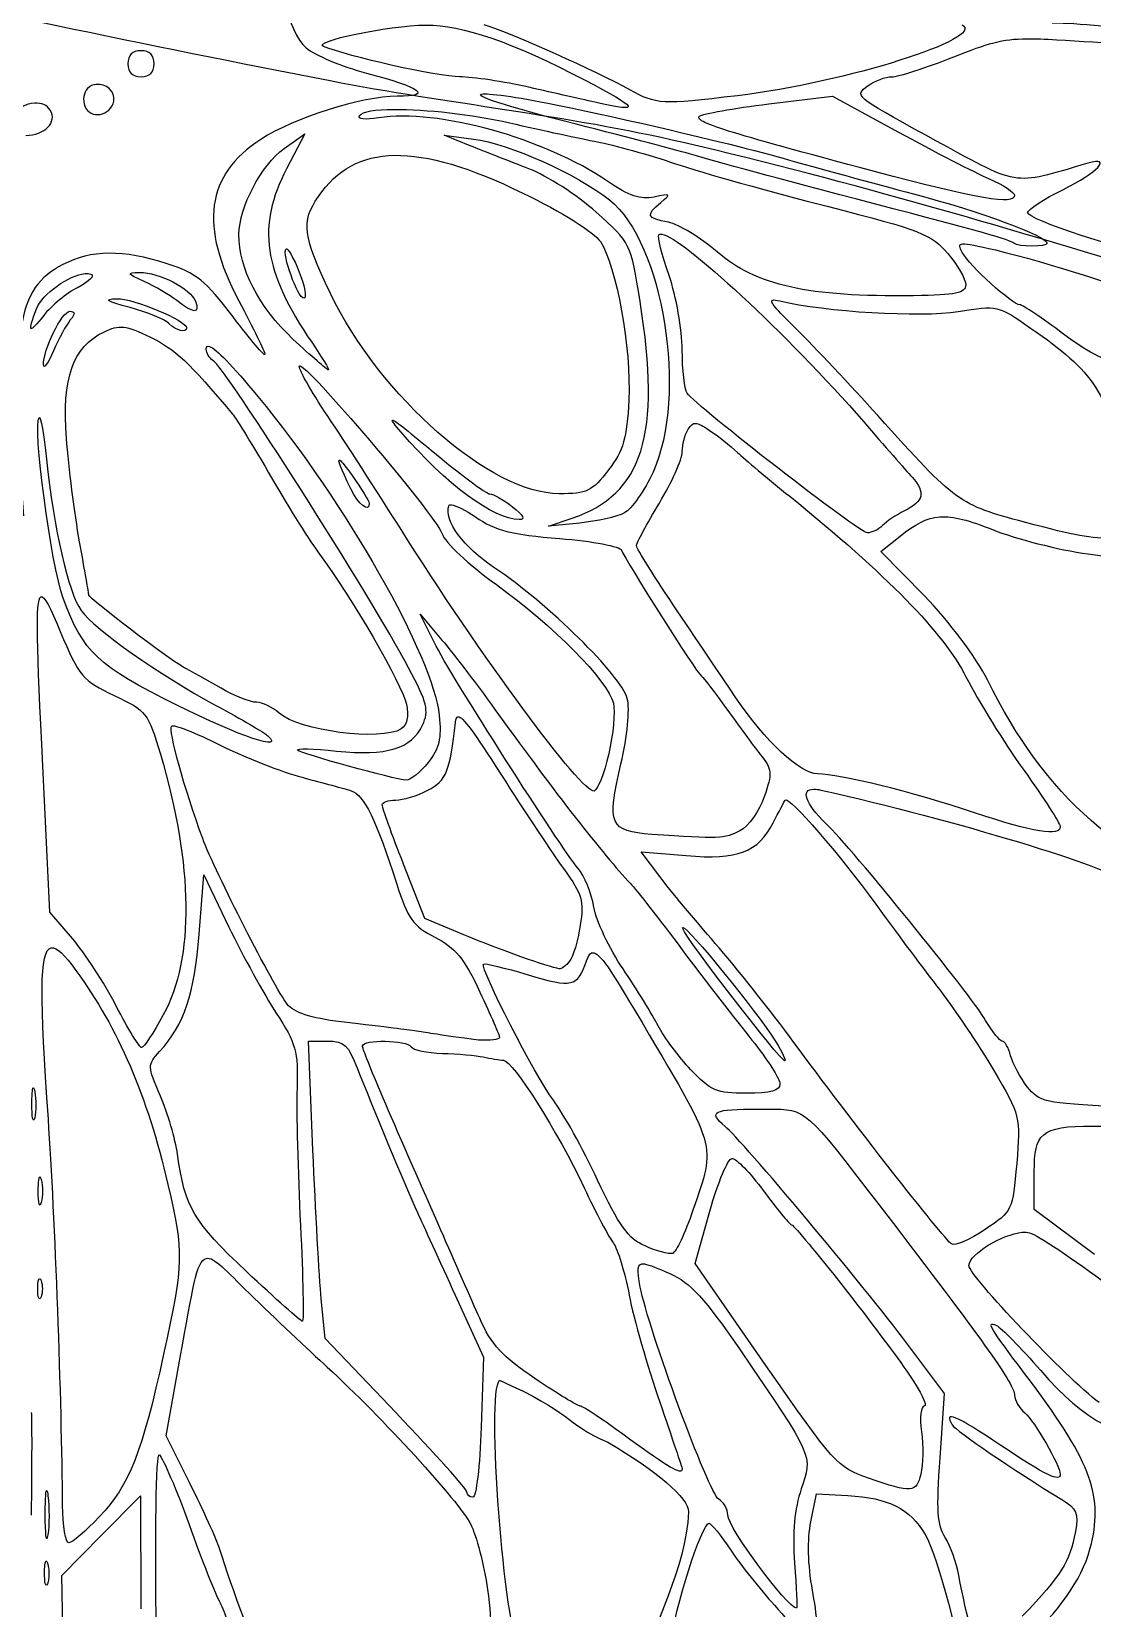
# Model space of a CAD drawing. Extents: x 2.7 to 60.3, y 1.1 to 57.9.
# Drawn here: x 31.82 to 44.15, y 10.53 to 28.87 of the extents above; entities that cross this region are included whole.
import ezdxf

# ---------------------------------------------------------------- set-up
doc = ezdxf.new("R2010")
doc.units = 0
doc.layers.get('0').update_dxf_attribs({"linetype": 'CONTINUOUS'})

msp = doc.modelspace()

# ---------------------------------------------------------------- linework, layer by layer
at = {"color": 7}
for points in [[(33.096618, 28.64809), (33.096618, 28.64809)], [(43.394424, 28.787547), (43.394424, 28.787547)], [(32.57572, 28.25673), (32.57572, 28.25673)], [(37.071433, 28.145382), (37.071433, 28.145382)], [(40.391952, 28.029075), (41.132785, 28.117823), (41.132785, 28.117823)], [(41.132785, 28.117823), (41.894565, 27.703859)], [(31.864102, 28.039548), (31.864102, 28.039548)], [(36.037904, 27.965688), (36.037904, 27.965688)], [(34.760188, 27.509281), (35.002171, 27.681259), (35.002171, 27.681259)], [(35.002171, 27.681259), (34.78885, 27.274464)], [(36.619987, 27.665827), (36.961188, 27.620626)], [(36.923156, 27.543455), (36.619987, 27.665827), (36.619987, 27.665827)], [(36.044519, 27.43156), (36.044519, 27.43156)], [(39.149514, 26.514338), (39.149514, 26.514338)], [(34.782235, 26.34291), (34.782235, 26.34291)], [(42.647526, 26.401889), (42.647526, 26.401889)], [(32.446186, 26.056827), (32.446186, 26.056827)], [(33.081736, 26.068954), (33.081736, 26.068954)], [(32.815499, 25.763581), (32.815499, 25.763581)], [(40.43991, 25.748147), (40.43991, 25.748147)], [(32.268693, 25.617509), (32.268693, 25.617509)], [(32.895424, 25.4323), (32.895424, 25.4323)], [(33.892022, 25.208507), (33.892022, 25.208507)], [(34.938231, 24.983612), (34.938231, 24.983612)], [(31.912058, 24.382236), (31.912058, 24.382236)], [(36.018061, 24.351369), (36.018061, 24.351369)], [(39.543632, 24.314438), (39.543632, 24.314438)], [(35.408416, 23.88504), (35.408416, 23.88504)], [(36.705977, 23.366346), (36.705977, 23.366346)], [(38.19536, 23.15523), (37.832659, 23.119952), (38.108819, 23.213108)], [(42.382392, 23.226889), (42.382392, 23.226889)], [(42.201042, 22.307463), (41.69668, 22.823399), (41.919923, 23.003645)], [(31.932451, 22.298643), (31.932451, 22.298643)], [(36.341073, 22.094142), (36.594079, 21.794281)], [(36.505885, 21.762861), (36.341073, 22.094142), (36.341073, 22.094142)], [(33.453256, 20.79603), (33.453256, 20.79603)], [(36.782045, 20.903517), (36.782045, 20.903517)], [(32.298459, 18.326035), (32.036631, 18.631958), (31.954501, 20.333561)], [(40.917261, 20.060708), (40.917261, 20.060708)], [(40.584326, 19.933378), (40.584326, 19.933378)], [(39.12526, 19.045369), (38.910839, 19.331452), (39.432286, 19.287905)], [(36.848189, 18.367375), (36.39454, 18.555891), (36.147595, 19.188134)], [(33.77296, 18.374541), (33.825877, 19.063008), (33.825877, 19.063008)], [(33.825877, 19.063008), (34.118573, 18.456673)], [(39.394254, 18.453916), (39.394254, 18.453916)], [(32.052618, 18.216341), (32.052618, 18.216341)], [(38.334267, 18.156259), (38.334267, 18.156259)], [(35.044064, 17.130999), (35.266201, 17.130999)], [(35.095327, 15.861549), (35.044064, 17.130999), (35.044064, 17.130999)], [(35.935378, 17.129345), (35.935378, 17.129345)], [(31.849218, 16.585297), (31.849218, 16.585297)], [(31.862449, 16.542853), (31.861895, 16.542853)], [(40.468019, 16.339453), (40.468019, 16.339453)], [(44.052575, 16.142671), (44.052575, 16.142671)], [(39.966415, 15.766189), (39.966415, 15.766189)], [(31.923081, 15.551215), (31.923081, 15.551215)], [(44.178251, 14.648877), (43.477657, 15.173082), (43.477657, 15.531372)], [(40.358328, 13.360688), (39.53812, 14.545248), (39.708447, 15.155443)], [(43.337647, 14.907949), (43.337647, 14.907949)], [(33.853989, 14.60478), (33.853989, 14.60478)], [(38.948871, 14.539186), (38.948871, 14.539186)], [(31.919774, 14.368309), (31.919774, 14.368309)], [(36.061055, 12.809471), (35.236438, 13.674327), (35.191787, 14.133491)], [(36.748421, 14.175935), (37.077495, 13.456048), (37.050486, 12.641351)], [(42.382942, 12.283612), (42.435859, 13.031611), (41.994336, 13.622514)], [(33.667127, 11.984301), (33.387659, 12.54158), (33.553575, 13.453291)], [(37.264357, 13.187053), (37.264357, 13.187053)], [(33.310491, 12.31944), (33.310491, 12.31944)], [(32.003007, 11.904926), (32.003007, 11.904926)], [(32.201445, 9.685184), (32.174437, 10.915495), (32.631944, 11.380171), (33.088902, 11.844294), (33.088902, 11.844294)], [(33.088902, 11.844294), (33.093313, 10.528543)], [(40.881433, 11.540575), (40.947577, 11.864687), (40.947577, 11.864687)], [(40.947577, 11.864687), (41.312482, 11.845397)], [(39.697423, 11.523486), (39.697423, 11.523486)], [(31.998598, 11.083064), (31.998598, 11.083064)]]:
    msp.add_lwpolyline(points, dxfattribs=at)
for points in [[(34.779481, 29.745009), (34.659847, 29.510474), (34.801929, 28.86951), (35.015399, 28.681714)], [(46.54627, 28.646989), (45.919017, 28.767371), (43.9963, 28.982597), (43.686016, 28.967244)], [(35.218246, 28.697149), (35.07911, 28.75547), (35.962765, 28.940331), (36.411628, 28.94685)], [(36.411628, 28.94685), (36.819222, 28.952771), (37.428845, 28.741325), (38.24938, 28.309646)], [(38.779648, 28.19334), (38.392834, 28.408528), (37.423962, 28.841248), (37.08411, 28.950708)], [(42.638706, 28.950158), (42.929796, 28.794837), (41.293198, 28.277304), (40.029805, 28.124988)], [(33.096618, 28.64809), (32.995588, 28.64809), (32.945036, 28.597535), (32.945036, 28.496508)], [(33.248202, 28.496508), (33.248202, 28.597535), (33.197645, 28.64809), (33.096618, 28.64809)], [(35.015399, 28.681714), (35.112768, 28.596057), (35.42869, 28.464112), (35.717096, 28.387918)], [(36.802991, 28.34382), (36.55537, 28.345017), (35.493167, 28.581906), (35.218246, 28.697149)], [(42.543346, 28.577534), (42.937577, 28.73412), (43.104342, 28.78501), (43.394424, 28.787547)], [(43.394424, 28.787547), (43.491116, 28.788394), (43.601905, 28.783636), (43.738933, 28.775973)], [(43.738933, 28.775973), (44.836859, 28.714576), (46.204124, 28.580269), (46.674704, 28.487686)], [(32.945036, 28.496508), (32.945036, 28.395478), (32.995588, 28.344924), (33.096618, 28.344924)], [(33.096618, 28.344924), (33.197645, 28.344924), (33.248202, 28.395478), (33.248202, 28.496508)], [(41.822909, 28.344924), (41.897207, 28.344924), (42.221491, 28.449679), (42.543346, 28.577534)], [(32.57572, 28.25673), (32.539449, 28.252832), (32.504261, 28.237634), (32.475399, 28.208772)], [(32.779671, 28.062149), (32.802288, 28.179593), (32.684531, 28.268416), (32.57572, 28.25673)], [(35.717096, 28.387918), (36.359454, 28.218212), (36.491966, 28.117823), (36.074835, 28.117823)], [(37.605008, 28.222552), (37.313286, 28.288505), (36.952606, 28.342974), (36.802991, 28.34382)], [(38.24938, 28.309646), (38.88766, 27.973855), (38.913613, 27.928415), (38.400965, 28.043409)], [(42.2275, 27.660312), (41.388679, 28.11905), (41.384133, 28.122936), (41.546749, 28.241845)], [(41.546749, 28.241845), (41.624453, 28.298662), (41.748608, 28.344924), (41.822909, 28.344924)], [(32.475399, 28.208772), (32.430971, 28.164364), (32.416078, 28.072114), (32.442325, 28.00372)], [(32.442325, 28.00372), (32.502986, 27.845642), (32.746081, 27.887732), (32.779671, 28.062149)], [(36.074835, 28.117823), (35.663649, 28.117823), (34.87823, 27.869772), (34.488436, 27.616768)], [(38.15457, 27.793157), (37.317626, 28.005857), (36.927327, 28.135512), (37.071433, 28.145382)], [(37.071433, 28.145382), (37.119467, 28.148672), (37.22657, 28.138732), (37.396649, 28.113965)], [(37.396649, 28.113965), (37.942085, 28.03453), (39.791349, 27.615368), (40.560075, 27.396832)], [(38.400965, 28.043409), (38.255104, 28.076127), (37.896729, 28.156606), (37.605008, 28.222552)], [(40.029805, 28.124988), (39.138025, 28.017473), (39.091204, 28.020018), (38.779648, 28.19334)], [(31.864102, 28.039548), (31.743678, 28.035795), (31.612448, 27.956056), (31.595108, 27.833947)], [(31.756062, 27.663069), (31.976579, 27.663069), (32.127732, 27.817832), (32.042145, 27.956315)], [(32.042145, 27.956315), (32.004948, 28.016502), (31.936357, 28.041803), (31.864102, 28.039548)], [(35.857104, 27.866467), (35.701402, 27.8412), (35.611644, 27.852934), (35.637721, 27.895132)], [(35.637721, 27.895132), (35.666564, 27.941801), (35.820096, 27.964384), (36.037904, 27.965688)], [(38.522783, 27.126737), (37.791534, 27.629852), (36.540127, 27.977307), (35.857104, 27.866467)], [(36.037904, 27.965688), (36.400915, 27.967855), (36.942547, 27.910909), (37.381767, 27.809142)], [(41.621162, 27.243044), (39.884119, 27.705849), (39.513891, 27.822909), (39.586628, 27.885209)], [(39.586628, 27.885209), (39.622053, 27.915548), (39.984497, 27.980194), (40.391952, 28.029075)], [(37.381767, 27.809142), (37.754729, 27.722728), (38.213428, 27.623564), (38.400965, 27.588656)], [(39.499534, 27.439826), (39.374513, 27.477892), (38.769273, 27.636938), (38.15457, 27.793157)], [(41.894565, 27.703859), (42.313646, 27.476097), (42.790212, 27.230728), (42.953452, 27.158707)], [(34.488436, 27.616768), (33.850653, 27.202813), (33.770341, 26.613544), (34.233225, 25.73988)], [(34.234879, 26.509376), (34.23747, 26.831377), (34.494069, 27.319783), (34.760188, 27.509281)], [(37.605008, 27.275564), (37.396634, 27.355777), (37.089856, 27.476238), (36.923156, 27.543455)], [(36.961188, 27.620626), (37.376439, 27.565477), (38.165171, 27.212648), (38.540972, 26.913967)], [(38.400965, 27.588656), (38.588501, 27.553748), (38.997359, 27.439253), (39.309918, 27.333993)], [(44.102734, 27.339507), (43.192931, 27.076679), (43.341375, 27.051144), (42.2275, 27.660312)], [(35.157613, 26.952002), (35.370691, 27.265162), (35.657468, 27.424817), (36.044519, 27.43156)], [(36.044519, 27.43156), (36.43157, 27.438302), (36.918894, 27.292088), (37.533351, 26.993342)], [(39.309918, 27.333993), (39.622479, 27.228729), (40.416122, 27.005478), (41.073256, 26.838453)], [(41.621162, 26.868216), (40.501446, 27.160883), (39.755753, 27.361814), (39.499534, 27.439826)], [(40.560075, 27.396832), (40.935148, 27.290206), (41.617494, 27.10401), (42.075916, 26.983422)], [(43.818308, 27.035785), (44.21054, 27.228157), (44.393615, 27.423542), (44.102734, 27.339507)], [(34.78885, 27.274464), (34.441243, 26.611507), (34.517903, 26.08068), (35.080993, 25.257565)], [(38.38608, 26.771202), (38.164942, 26.968283), (37.813381, 27.195354), (37.605008, 27.275564)], [(43.250005, 26.966884), (43.250005, 26.850219), (42.827544, 26.921621), (41.621162, 27.243044)], [(42.953452, 27.158707), (43.116695, 27.086684), (43.250005, 27.000541), (43.250005, 26.966884)], [(37.533351, 26.993342), (37.9859, 26.773316), (38.36493, 26.536049), (38.435139, 26.428898)], [(39.061319, 26.94649), (38.903213, 26.912663), (38.768678, 26.957559), (38.522783, 27.126737)], [(39.139591, 26.883651), (39.260165, 26.982064), (39.252917, 26.98748), (39.061319, 26.94649)], [(42.075916, 26.983422), (42.844616, 26.781212), (43.629241, 26.491559), (43.629241, 26.409605)], [(43.40159, 26.76569), (43.40159, 26.801696), (43.589098, 26.923371), (43.818308, 27.035785)], [(35.298724, 25.826421), (34.97534, 26.499515), (34.955728, 26.655296), (35.157613, 26.952002)], [(38.540972, 26.913967), (39.168064, 26.41556), (39.4522, 24.639482), (39.047539, 23.74834)], [(39.225581, 26.653242), (38.971392, 26.704081), (38.959341, 26.736525), (39.139591, 26.883651)], [(41.073256, 26.838453), (42.156561, 26.563103), (42.287317, 26.511936), (42.474995, 26.28889)], [(43.240633, 26.409605), (43.203715, 26.446522), (42.842643, 26.548949), (41.621162, 26.868216)], [(38.897058, 25.731061), (38.787956, 26.412992), (38.788134, 26.412884), (38.38608, 26.771202)], [(39.79168, 26.308733), (39.60044, 26.474251), (39.345743, 26.629199), (39.225581, 26.653242)], [(45.26635, 26.152187), (44.465296, 26.334672), (43.40159, 26.684512), (43.40159, 26.76569)], [(34.86161, 25.2956), (34.46795, 25.66287), (34.231747, 26.119915), (34.234879, 26.509376)], [(38.435139, 26.428898), (38.622994, 26.142196), (38.794772, 25.185201), (38.765869, 24.587287)], [(39.23385, 26.03478), (39.150392, 26.277353), (39.096442, 26.489928), (39.113686, 26.507172)], [(39.113686, 26.507172), (39.12106, 26.514546), (39.133187, 26.516897), (39.149514, 26.514338)], [(39.149514, 26.514338), (39.394412, 26.475933), (40.603458, 25.358694), (41.49714, 24.330973)], [(43.629241, 26.409605), (43.629241, 26.364466), (43.28567, 26.364568), (43.240633, 26.409605)], [(33.399236, 26.17148), (32.887528, 26.336758), (32.515172, 26.333492), (32.186564, 26.160456)], [(34.990594, 25.769093), (34.919042, 25.769093), (34.72975, 26.290425), (34.782235, 26.34291)], [(34.782235, 26.34291), (34.800729, 26.361404), (34.869814, 26.239958), (34.935473, 26.072812)], [(42.075916, 25.798859), (40.850419, 25.782287), (40.243777, 25.917446), (39.79168, 26.308733)], [(42.474995, 26.28889), (42.58884, 26.153593), (42.681703, 25.990039), (42.681703, 25.925089)], [(42.642014, 26.302671), (42.608094, 26.366047), (42.596816, 26.398228), (42.647526, 26.401889)], [(43.311188, 25.693026), (43.225968, 25.693026), (42.723139, 26.151092), (42.642014, 26.302671)], [(42.647526, 26.401889), (42.698235, 26.405549), (42.811257, 26.381055), (43.026762, 26.330783)], [(43.026762, 26.330783), (43.607431, 26.195322), (44.708349, 25.844624), (44.790651, 25.769093)], [(32.186564, 26.160456), (31.649097, 25.877435), (31.579594, 25.43333), (31.729604, 23.239016)], [(31.881188, 25.646724), (31.947471, 25.821061), (32.264409, 26.039871), (32.446186, 26.056827)], [(32.514534, 26.050765), (32.563805, 26.034117), (32.496362, 25.964823), (32.364604, 25.896423)], [(32.446186, 26.056827), (32.472153, 26.059251), (32.495211, 26.057296), (32.514534, 26.050765)], [(33.134653, 25.963121), (32.92972, 26.05569), (32.924646, 26.066414), (33.081736, 26.068954)], [(33.081736, 26.068954), (33.306292, 26.072775), (33.671939, 25.883602), (33.729414, 25.733815)], [(34.165977, 25.554119), (33.848729, 25.973193), (33.737917, 26.062099), (33.399236, 26.17148)], [(34.935473, 26.072812), (35.001127, 25.905663), (35.025683, 25.769093), (34.990594, 25.769093)], [(32.364604, 25.896423), (32.232837, 25.828027), (32.053657, 25.681297), (31.966628, 25.570657)], [(33.513339, 25.741534), (33.42999, 25.80712), (33.259677, 25.906637), (33.134653, 25.963121)], [(39.387089, 25.169924), (39.386448, 25.403031), (39.317309, 25.792204), (39.23385, 26.03478)], [(42.681703, 25.925089), (42.681703, 25.82867), (42.570835, 25.805548), (42.075916, 25.798859)], [(32.968737, 25.660505), (32.691665, 25.734995), (32.654821, 25.759687), (32.815499, 25.763581)], [(32.815499, 25.763581), (33.00907, 25.768263), (33.626888, 25.511402), (33.626888, 25.426238)], [(33.729414, 25.733815), (33.786072, 25.586162), (33.707118, 25.589058), (33.513339, 25.741534)], [(34.233225, 25.73988), (34.399923, 25.42525), (34.536394, 25.144976), (34.536394, 25.116454)], [(37.956685, 23.495881), (37.161913, 23.495881), (35.877218, 24.622339), (35.298724, 25.826421)], [(38.108819, 23.213108), (38.931153, 23.490626), (39.145808, 24.176276), (38.897058, 25.731061)], [(40.711659, 25.412457), (40.472273, 25.647845), (40.395937, 25.735382), (40.43991, 25.748147)], [(40.43991, 25.748147), (40.454566, 25.752402), (40.482695, 25.748499), (40.52259, 25.738777)], [(40.52259, 25.738777), (41.04167, 25.61229), (42.159369, 25.545567), (42.592405, 25.615305)], [(42.592405, 25.615305), (43.048911, 25.688823), (43.058921, 25.686729), (43.436314, 25.423481)], [(43.819961, 25.352925), (43.570734, 25.540025), (43.341812, 25.693026), (43.311188, 25.693026)], [(31.966628, 25.570657), (31.791188, 25.347622), (31.773554, 25.363636), (31.881188, 25.646724)], [(31.96332, 24.994636), (31.957984, 25.169331), (32.177643, 25.617509), (32.268693, 25.617509)], [(32.274758, 25.517187), (32.229137, 25.462224), (32.141123, 25.30079), (32.079077, 25.157797)], [(32.268693, 25.617509), (32.333712, 25.617509), (32.335399, 25.590263), (32.274758, 25.517187)], [(33.419632, 25.476398), (33.372157, 25.523873), (33.169228, 25.606606), (32.968737, 25.660505)], [(34.536394, 25.116454), (34.536394, 25.08793), (34.369855, 25.284803), (34.165977, 25.554119)], [(32.229558, 24.139703), (32.176491, 24.841132), (32.304739, 25.206068), (32.663915, 25.376629)], [(32.663915, 25.376629), (32.756783, 25.420729), (32.819284, 25.440815), (32.895424, 25.4323)], [(32.895424, 25.4323), (32.971565, 25.423786), (33.061055, 25.386295), (33.207412, 25.315443)], [(33.207412, 25.315443), (33.493225, 25.177084), (33.653425, 25.027131), (34.161016, 24.422475)], [(33.626888, 25.426238), (33.626888, 25.359789), (33.507149, 25.388878), (33.419632, 25.476398)], [(41.659198, 24.40649), (41.346639, 24.754953), (40.920032, 25.207564), (40.711659, 25.412457)], [(43.436314, 25.423481), (44.18481, 24.901378), (44.315953, 24.699132), (44.574576, 23.668411)], [(44.510633, 25.012275), (44.347655, 25.012822), (44.130708, 25.119646), (43.819961, 25.352925)], [(32.079077, 25.157797), (32.017036, 25.014803), (31.964732, 24.941203), (31.96332, 24.994636)], [(33.85454, 25.176536), (33.85454, 25.206023), (33.866881, 25.216736), (33.892022, 25.208507)], [(33.932814, 25.047552), (33.88984, 25.074112), (33.85454, 25.132216), (33.85454, 25.176536)], [(33.892022, 25.208507), (33.967448, 25.183823), (34.155913, 24.989671), (34.454262, 24.62863)], [(35.27447, 24.935657), (35.259569, 24.935657), (35.07379, 25.097644), (34.86161, 25.2956)], [(35.080993, 25.257565), (35.202159, 25.080448), (35.289371, 24.935657), (35.27447, 24.935657)], [(39.443863, 24.665562), (39.413253, 24.709938), (39.387653, 24.93682), (39.387089, 25.169924)], [(36.207127, 21.471269), (35.762187, 22.309813), (34.078404, 24.957574), (33.932814, 25.047552)], [(35.267855, 24.397671), (35.065945, 24.699553), (34.917741, 24.963123), (34.938231, 24.983612)], [(34.938231, 24.983612), (34.995889, 25.041273), (36.513335, 23.255297), (36.592425, 23.036719)], [(34.454262, 24.62863), (35.475508, 23.392779), (36.49343, 21.601989), (36.562659, 20.919502)], [(38.765869, 24.587287), (38.7442, 24.139107), (38.705099, 24.003669), (38.528845, 23.772591)], [(41.539033, 23.04113), (41.448617, 23.04113), (39.547856, 24.514841), (39.443863, 24.665562)], [(31.912058, 24.382236), (31.931153, 24.401334), (31.970249, 24.18395), (31.999149, 23.899371)], [(34.161016, 24.422475), (34.205347, 24.369666), (34.409253, 24.036364), (34.614115, 23.681642)], [(36.106806, 23.097905), (35.847223, 23.510824), (35.469765, 24.095789), (35.267855, 24.397671)], [(43.364105, 23.165703), (42.605342, 23.365731), (42.568416, 23.392838), (41.659198, 24.40649)], [(32.192076, 22.280451), (32.050538, 22.667632), (31.832669, 24.302847), (31.912058, 24.382236)], [(36.120036, 24.211359), (36.044985, 24.298413), (36.008872, 24.346292), (36.018061, 24.351369)], [(36.018061, 24.351369), (36.033374, 24.359828), (36.174053, 24.249154), (36.468403, 24.003)], [(37.491458, 23.196019), (37.195354, 23.196124), (36.641992, 23.605913), (36.120036, 24.211359)], [(39.387089, 23.983707), (39.387726, 24.069511), (39.419062, 24.188524), (39.456541, 24.24774)], [(39.456541, 24.24774), (39.485728, 24.293861), (39.508602, 24.31601), (39.543632, 24.314438)], [(39.543632, 24.314438), (39.578664, 24.312863), (39.625487, 24.287551), (39.701281, 24.236714)], [(39.701281, 24.236714), (39.798608, 24.171436), (39.946456, 24.053636), (40.029805, 23.975438)], [(41.49714, 24.330973), (41.731991, 24.060895), (41.984168, 23.772182), (42.057726, 23.689908)], [(32.382796, 22.938051), (32.323656, 23.265635), (32.254788, 23.806302), (32.229558, 24.139703)], [(31.999149, 23.899371), (32.080824, 23.095052), (32.253036, 22.339184), (32.399882, 22.13934)], [(35.534645, 23.553208), (35.417176, 23.7959), (35.374961, 23.905563), (35.408416, 23.88504)], [(35.408416, 23.88504), (35.428487, 23.872726), (35.475491, 23.813381), (35.550077, 23.7081)], [(36.468403, 24.003), (36.8018, 23.724187), (37.109135, 23.495358), (37.150808, 23.49423)], [(39.120851, 23.387293), (39.266715, 23.629518), (39.386524, 23.897909), (39.387089, 23.983707)], [(40.029805, 23.975438), (40.113156, 23.897237), (40.386093, 23.668124), (40.636142, 23.466117)], [(34.614115, 23.681642), (34.818972, 23.32692), (35.069814, 22.926771), (35.171394, 22.792532)], [(35.550077, 23.7081), (35.659224, 23.55403), (35.748516, 23.409247), (35.748516, 23.386189)], [(38.528845, 23.772591), (38.337764, 23.522071), (38.282612, 23.495881), (37.956685, 23.495881)], [(39.047539, 23.74834), (38.949811, 23.533123), (38.799666, 23.319559), (38.714053, 23.273743)], [(42.057726, 23.689908), (42.218616, 23.509961), (42.196044, 23.410813), (41.968428, 23.296341)], [(35.748516, 23.386189), (35.748516, 23.271635), (35.623706, 23.369202), (35.534645, 23.553208)], [(37.150808, 23.49423), (37.192483, 23.493168), (37.311753, 23.425796), (37.415941, 23.344299)], [(37.209786, 22.632128), (36.840967, 22.876939), (36.616098, 23.18105), (36.674558, 23.356423)], [(36.674558, 23.356423), (36.677538, 23.365367), (36.688793, 23.368485), (36.705977, 23.366346)], [(36.705977, 23.366346), (36.757525, 23.359926), (36.865261, 23.306879), (36.983789, 23.226339)], [(37.415941, 23.344299), (37.541237, 23.246294), (37.566637, 23.195994), (37.491458, 23.196019)], [(38.855165, 22.8912), (38.855165, 22.92188), (38.97499, 23.145064), (39.120851, 23.387293)], [(40.636142, 23.466117), (41.764018, 22.554935), (42.428216, 21.873978), (42.685008, 21.365986)], [(41.968428, 23.296341), (41.874446, 23.249074), (41.759717, 23.171966), (41.713215, 23.125464)], [(36.983789, 23.226339), (37.217209, 23.067724), (37.40089, 23.020472), (37.963297, 22.975536)], [(38.714053, 23.273743), (38.628441, 23.227925), (38.394998, 23.174731), (38.19536, 23.15523)], [(41.713215, 23.125464), (41.666716, 23.078965), (41.588484, 23.04113), (41.539033, 23.04113)], [(41.919923, 23.003645), (42.092437, 23.142987), (42.22496, 23.215843), (42.382392, 23.226889)], [(42.382392, 23.226889), (42.539824, 23.237935), (42.722001, 23.186861), (42.992588, 23.078612)], [(44.451654, 22.973882), (44.079335, 22.983797), (44.000688, 22.997882), (43.364105, 23.165703)], [(32.490283, 22.317383), (32.490283, 22.33118), (32.441936, 22.610468), (32.382796, 22.938051)], [(38.362379, 20.039211), (38.229021, 20.001851), (37.03651, 21.619007), (36.106806, 23.097905)], [(36.592425, 23.036719), (36.632092, 22.92711), (36.907786, 22.667798), (37.227425, 22.439201)], [(37.963297, 22.975536), (38.344074, 22.94511), (38.667817, 22.883884), (38.682634, 22.839384)], [(42.992588, 23.078612), (43.261252, 22.971131), (43.761525, 22.84417), (44.104388, 22.79639)], [(35.171394, 22.792532), (35.527863, 22.321444), (36.137238, 21.270592), (36.181219, 21.05069)], [(38.682634, 22.839384), (38.719207, 22.729658), (39.547842, 21.421807), (39.610882, 21.374255)], [(39.32921, 22.134381), (39.068745, 22.520086), (38.855165, 22.860519), (38.855165, 22.8912)], [(44.104388, 22.79639), (44.857089, 22.691494), (45.058686, 22.565416), (45.383207, 21.997128)], [(38.747677, 21.116284), (38.684256, 21.373612), (37.815122, 22.230331), (37.209786, 22.632128)], [(37.227425, 22.439201), (37.884128, 21.969549), (38.527129, 21.317159), (38.586173, 21.060613)], [(31.954501, 20.333561), (31.887775, 21.715741), (31.865773, 22.259606), (31.932451, 22.298643)], [(31.932451, 22.298643), (31.972459, 22.322065), (32.0444, 22.163614), (32.157348, 21.895153)], [(33.513339, 21.036359), (32.596808, 21.491408), (32.419626, 21.657982), (32.192076, 22.280451)], [(33.587752, 21.480639), (33.414027, 21.5748), (32.490283, 22.279102), (32.490283, 22.317383)], [(42.933056, 21.333466), (42.802816, 21.595326), (42.489552, 22.012007), (42.201042, 22.307463)], [(32.399882, 22.13934), (32.568334, 21.910082), (33.293033, 21.399921), (33.974704, 21.030847)], [(40.011615, 21.121799), (39.896494, 21.293003), (39.589679, 21.748682), (39.32921, 22.134381)], [(32.157348, 21.895153), (32.377894, 21.370948), (32.417244, 21.324443), (32.784079, 21.150461)], [(38.177721, 19.139075), (37.973652, 19.379184), (36.687802, 21.39716), (36.505885, 21.762861)], [(36.594079, 21.794281), (36.733367, 21.629345), (37.029712, 21.239963), (37.252783, 20.929425)], [(34.02707, 21.234245), (33.869523, 21.324127), (33.671812, 21.435077), (33.587752, 21.480639)], [(36.369185, 20.806503), (36.44569, 20.974411), (36.424308, 21.061968), (36.207127, 21.471269)], [(39.610882, 21.374255), (39.638509, 21.353419), (39.769556, 21.182556), (39.902474, 20.995019)], [(42.685008, 21.365986), (42.824154, 21.090723), (43.127416, 20.601424), (43.359146, 20.278437)], [(45.939936, 18.684875), (44.467585, 19.213601), (43.612582, 19.967256), (42.933056, 21.333466)], [(32.784079, 21.150461), (33.161436, 20.97149), (33.180438, 20.947456), (33.321515, 20.468607)], [(34.438277, 21.071086), (34.369894, 21.071086), (34.184618, 21.144363), (34.02707, 21.234245)], [(38.673814, 20.353954), (38.750471, 20.679026), (38.780167, 20.984464), (38.747677, 21.116284)], [(40.960808, 20.237648), (40.760802, 20.237648), (40.346797, 20.623327), (40.011615, 21.121799)], [(34.570568, 20.681927), (34.7779, 20.49333), (34.251352, 20.669939), (33.513339, 21.036359)], [(33.974704, 21.030847), (34.262715, 20.874911), (34.530975, 20.717939), (34.570568, 20.681927)], [(34.701206, 20.94541), (34.624857, 21.014507), (34.506659, 21.071086), (34.438277, 21.071086)], [(36.119483, 20.761302), (35.888905, 20.6153), (34.928099, 20.740076), (34.701206, 20.94541)], [(36.181219, 21.05069), (36.21074, 20.903082), (36.189725, 20.805781), (36.119483, 20.761302)], [(36.562659, 20.919502), (36.590026, 20.649712), (36.562733, 20.534813), (36.432575, 20.369939)], [(36.782045, 20.903517), (36.835399, 20.906957), (36.967101, 20.723439), (37.278138, 20.235994)], [(37.252783, 20.929425), (37.898629, 20.030336), (38.470597, 19.296747), (38.785713, 18.962686)], [(38.586173, 21.060613), (38.608799, 20.962307), (38.584869, 20.696623), (38.532703, 20.470814)], [(39.902474, 20.995019), (40.035387, 20.807482), (40.211886, 20.568934), (40.294388, 20.464749)], [(33.8132, 19.487444), (33.603921, 20.050517), (33.410663, 20.753434), (33.453256, 20.79603)], [(33.453256, 20.79603), (33.475487, 20.818263), (33.728163, 20.718312), (34.014943, 20.57389)], [(35.36983, 20.503885), (35.949834, 20.443275), (36.244321, 20.53246), (36.369185, 20.806503)], [(36.430921, 20.048581), (36.646104, 20.159856), (36.688195, 20.263595), (36.751175, 20.841781)], [(36.751175, 20.841781), (36.755358, 20.88018), (36.764259, 20.902371), (36.782045, 20.903517)], [(34.014943, 20.57389), (34.301721, 20.429471), (34.731743, 20.260623), (34.970201, 20.198512)], [(33.321515, 20.468607), (33.704753, 19.167825), (33.716513, 18.099326), (33.355689, 17.436372)], [(34.916181, 20.515461), (34.894788, 20.537503), (35.098942, 20.532192), (35.36983, 20.503885)], [(36.179015, 20.166542), (36.035945, 20.17391), (34.958915, 20.471455), (34.916181, 20.515461)], [(36.432575, 20.369939), (36.3421, 20.255334), (36.228085, 20.164002), (36.179015, 20.166542)], [(38.532703, 20.470814), (38.480534, 20.245002), (38.403832, 20.050839), (38.362379, 20.039211)], [(40.294388, 20.464749), (40.43181, 20.291205), (40.435536, 20.250187), (40.340139, 19.972514)], [(34.970201, 20.198512), (35.208662, 20.1364), (35.464815, 20.066254), (35.539604, 20.042519)], [(37.278138, 20.235994), (37.556714, 19.799416), (37.889482, 19.297647), (38.017868, 19.121436)], [(39.032657, 19.5354), (38.542228, 19.57), (38.507543, 19.64867), (38.673814, 20.353954)], [(42.795802, 19.782344), (42.046999, 20.032331), (41.219213, 20.237648), (40.960808, 20.237648)], [(43.359146, 20.278437), (43.590879, 19.955451), (43.780826, 19.660887), (43.780826, 19.623594)], [(35.539604, 20.042519), (35.687714, 19.995509), (35.831004, 19.702393), (36.066566, 18.965994)], [(36.055543, 19.934479), (36.140963, 19.934479), (36.309836, 19.985965), (36.430921, 20.048581)], [(40.584326, 19.933378), (40.620518, 19.988482), (41.234738, 19.282122), (41.637148, 18.722357)], [(41.055617, 19.66273), (40.813276, 19.895323), (40.76251, 20.060025), (40.917261, 20.060708)], [(40.917261, 20.060708), (40.939367, 20.060807), (40.965529, 20.057649), (40.996085, 20.050785)], [(40.996085, 20.050785), (42.568201, 19.697692), (44.371398, 19.15094), (44.541502, 18.975917)], [(35.900651, 19.877704), (35.900586, 19.908963), (35.970125, 19.934479), (36.055543, 19.934479)], [(36.147595, 19.188134), (36.011668, 19.535987), (35.900716, 19.846448), (35.900651, 19.877704)], [(40.340139, 19.972514), (40.281696, 19.802404), (40.157767, 19.628172), (40.057366, 19.575639)], [(40.444318, 19.670449), (40.508089, 19.794869), (40.571033, 19.913143), (40.584326, 19.933378)], [(39.432286, 19.287905), (40.035788, 19.237827), (40.267489, 19.325446), (40.444318, 19.670449)], [(42.913213, 17.372432), (42.73184, 17.679472), (41.360175, 19.370429), (41.055617, 19.66273)], [(43.780826, 19.623594), (43.780826, 19.507922), (43.465894, 19.558635), (42.795802, 19.782344)], [(34.796566, 17.559844), (34.638403, 17.765268), (33.956515, 19.101847), (33.8132, 19.487444)], [(40.057366, 19.575639), (39.881161, 19.48344), (39.809434, 19.480589), (39.032657, 19.5354)], [(38.017868, 19.121436), (38.22223, 18.840918), (38.24522, 18.761019), (38.201975, 18.477619)], [(38.359622, 18.690387), (38.330434, 18.853666), (38.248556, 19.055723), (38.177721, 19.139075)], [(36.066566, 18.965994), (36.199205, 18.551339), (36.256722, 18.470584), (36.51305, 18.339813)], [(38.785713, 18.962686), (38.85158, 18.892861), (39.122483, 18.545773), (39.387639, 18.191536)], [(39.770733, 18.267604), (39.533697, 18.538489), (39.24322, 18.888281), (39.12526, 19.045369)], [(41.637148, 18.722357), (41.831884, 18.451472), (42.14999, 18.024867), (42.343807, 17.774818)], [(38.698619, 17.9705), (38.541144, 18.203127), (38.388809, 18.527104), (38.359622, 18.690387)], [(33.312695, 17.009731), (33.596896, 17.321174), (33.719663, 17.684448), (33.77296, 18.374541)], [(34.118573, 18.456673), (34.279609, 18.123275), (34.527363, 17.6731), (34.668686, 17.456215)], [(36.51305, 18.339813), (36.747687, 18.220111), (36.85411, 18.090873), (37.036155, 17.701508)], [(37.955581, 17.972154), (37.834612, 17.991215), (37.259147, 18.196506), (36.848189, 18.367375)], [(38.201975, 18.477619), (38.174811, 18.299597), (38.119036, 18.111337), (38.077953, 18.059245)], [(39.393151, 18.439584), (39.390077, 18.448954), (39.390461, 18.453614), (39.394254, 18.453916)], [(40.57716, 16.903347), (40.526792, 16.903347), (39.430477, 18.325778), (39.393151, 18.439584)], [(39.394254, 18.453916), (39.451147, 18.458448), (40.237952, 17.495074), (40.472981, 17.124384)], [(32.019545, 16.221493), (31.921585, 17.627837), (31.913345, 18.188356), (32.052618, 18.216341)], [(32.052618, 18.216341), (32.115924, 18.229064), (32.209534, 18.131815), (32.339249, 17.953965)], [(32.809437, 17.537797), (32.672325, 17.802979), (32.442483, 18.157774), (32.298459, 18.326035)], [(38.274735, 18.063656), (38.29254, 18.113471), (38.310749, 18.146279), (38.334267, 18.156259)], [(38.334267, 18.156259), (38.404814, 18.186202), (38.524248, 18.013152), (38.83036, 17.496454)], [(39.387639, 18.191536), (39.652798, 17.837302), (40.01678, 17.365737), (40.19627, 17.143126)], [(40.684097, 17.116668), (40.418822, 17.478841), (40.007766, 17.996718), (39.770733, 18.267604)], [(37.888884, 16.443082), (37.684786, 16.710666), (37.033748, 17.979604), (37.076394, 18.026724)], [(37.076394, 18.026724), (37.088643, 18.040263), (37.322317, 17.984145), (37.595638, 17.902149)], [(37.595638, 17.902149), (38.11257, 17.747065), (38.166133, 17.759827), (38.274735, 18.063656)], [(38.077953, 18.059245), (38.036864, 18.007149), (37.981743, 17.968033), (37.955581, 17.972154)], [(32.339249, 17.953965), (32.835788, 17.273163), (33.167252, 16.502668), (33.409159, 15.464124)], [(39.107621, 17.308491), (39.04011, 17.439874), (38.856093, 17.73787), (38.698619, 17.9705)], [(37.036155, 17.701508), (37.161724, 17.432926), (37.264357, 17.194366), (37.264357, 17.171789)], [(42.343807, 17.774818), (42.537623, 17.52477), (42.83629, 17.08152), (43.008019, 16.789798)], [(33.103786, 17.055482), (33.079154, 17.055637), (32.946549, 17.272615), (32.809437, 17.537797)], [(33.355689, 17.436372), (33.241567, 17.226692), (33.128421, 17.055332), (33.103786, 17.055482)], [(34.668686, 17.456215), (34.899078, 17.102599), (34.923592, 17.012519), (34.909565, 16.584744)], [(35.421093, 17.354242), (35.065911, 17.400019), (34.870187, 17.464224), (34.796566, 17.559844)], [(38.83036, 17.496454), (39.815395, 15.833779), (39.778443, 15.95919), (39.511661, 15.166467)], [(37.017966, 17.142023), (36.076043, 17.269945), (36.578249, 17.219337), (35.421093, 17.354242)], [(39.48741, 16.797514), (39.34602, 16.94743), (39.175128, 17.177103), (39.107621, 17.308491)], [(43.106687, 17.130999), (43.078516, 17.130999), (42.991634, 17.239683), (42.913213, 17.372432)], [(35.266201, 17.130999), (35.45772, 17.130999), (35.505909, 17.086428), (35.613467, 16.809091)], [(36.580851, 14.933303), (35.933863, 16.401009), (35.670767, 17.020526), (35.671895, 17.074224)], [(35.671895, 17.074224), (35.672694, 17.114105), (35.800936, 17.131563), (35.935378, 17.129345)], [(35.935378, 17.129345), (36.06982, 17.127127), (36.210333, 17.10515), (36.235239, 17.064855)], [(36.235239, 17.064855), (36.257718, 17.028482), (36.421658, 16.994259), (36.599591, 16.988784)], [(37.264357, 17.171789), (37.264357, 17.149208), (37.153407, 17.135785), (37.017966, 17.142023)], [(40.19627, 17.143126), (40.375758, 16.920515), (40.52259, 16.690289), (40.52259, 16.631598)], [(40.472981, 17.124384), (40.549997, 17.002904), (40.597001, 16.903347), (40.57716, 16.903347)], [(42.515784, 14.771799), (42.426153, 14.832401), (41.320618, 16.247632), (40.684097, 17.116668)], [(43.203701, 16.960675), (43.17847, 17.054441), (43.134853, 17.130999), (43.106687, 17.130999)], [(33.322065, 16.491591), (33.170306, 16.845647), (33.169835, 16.853177), (33.312695, 17.009731)], [(36.599591, 16.988784), (36.777526, 16.983289), (36.991392, 16.964335), (37.07474, 16.946894)], [(37.07474, 16.946894), (37.158089, 16.929425), (37.263634, 16.912598), (37.309007, 16.909409)], [(37.309007, 16.909409), (37.420107, 16.901603), (37.939825, 16.079896), (38.247173, 15.426092)], [(43.397178, 16.600729), (43.316229, 16.704914), (43.228932, 16.866907), (43.203701, 16.960675)], [(35.613467, 16.809091), (35.76981, 16.405962), (36.165993, 15.456143), (36.310756, 15.136701)], [(40.133434, 16.524661), (39.785177, 16.524661), (39.717644, 16.553392), (39.48741, 16.797514)], [(43.008019, 16.789798), (43.316296, 16.266115), (43.319994, 16.252289), (43.274257, 15.707761)], [(31.827721, 16.411112), (31.828353, 16.536137), (31.837167, 16.600576), (31.849218, 16.585297)], [(31.849218, 16.585297), (31.853237, 16.580203), (31.85791, 16.566416), (31.862449, 16.542853)], [(31.861895, 16.542853), (31.880127, 16.4486), (31.87976, 16.312131), (31.860795, 16.239685)], [(34.909565, 16.584744), (34.900966, 16.32237), (34.919135, 15.604778), (34.949805, 14.990078)], [(40.52259, 16.631598), (40.52259, 16.553691), (40.417318, 16.524661), (40.133434, 16.524661)], [(44.438976, 16.368669), (43.598592, 16.408699), (43.535394, 16.422838), (43.397178, 16.600729)], [(31.860795, 16.239685), (31.841841, 16.167241), (31.826875, 16.244415), (31.827721, 16.411112)], [(33.520504, 15.816902), (33.49603, 15.990344), (33.406769, 16.293984), (33.322065, 16.491591)], [(38.403719, 15.514286), (38.233739, 15.877007), (38.001916, 16.294887), (37.888884, 16.443082)], [(39.885386, 16.139914), (39.681249, 16.309332), (39.745943, 16.342543), (40.276199, 16.338903)], [(40.276199, 16.338903), (40.350045, 16.338395), (40.412738, 16.339747), (40.468019, 16.339453)], [(40.468019, 16.339453), (40.855003, 16.337404), (40.879796, 16.261405), (41.841098, 15.00827)], [(32.18491, 11.732395), (32.177713, 12.924894), (32.097294, 15.105298), (32.019545, 16.221493)], [(41.994336, 13.622514), (41.510715, 14.269779), (40.077723, 15.980286), (39.885386, 16.139914)], [(43.477657, 15.531372), (43.477657, 16.004421), (43.496315, 16.131083), (44.052575, 16.142671)], [(44.052575, 16.142671), (44.237995, 16.146532), (44.483105, 16.137611), (44.807186, 16.124479)], [(34.323624, 14.450438), (33.702523, 15.033839), (33.608464, 15.193546), (33.520504, 15.816902)], [(35.191787, 14.133491), (35.167158, 14.38595), (35.123583, 15.163498), (35.095327, 15.861549)], [(39.708447, 15.155443), (39.80195, 15.49115), (39.91787, 15.765935), (39.966415, 15.766189)], [(39.966415, 15.766189), (40.014957, 15.766505), (40.178378, 15.59891), (40.329115, 15.393568)], [(43.274257, 15.707761), (43.228412, 15.161954), (43.224422, 15.154044), (42.907148, 14.939919)], [(31.902135, 15.388057), (31.902135, 15.497457), (31.910652, 15.558364), (31.923081, 15.551215)], [(31.923081, 15.551215), (31.927224, 15.548833), (31.932093, 15.539133), (31.936862, 15.520899)], [(31.936862, 15.520899), (31.95594, 15.447967), (31.95594, 15.328697), (31.936862, 15.255765)], [(33.409159, 15.464124), (33.595666, 14.663406), (33.592942, 14.567078), (33.359547, 13.490773)], [(38.247173, 15.426092), (38.384311, 15.13437), (38.536849, 14.844231), (38.586173, 14.781719)], [(38.954383, 14.749199), (38.758591, 14.834641), (38.653887, 14.980437), (38.403719, 15.514286)], [(31.936862, 15.255765), (31.917787, 15.182833), (31.902135, 15.242196), (31.902135, 15.388057)], [(40.329115, 15.393568), (40.479847, 15.188226), (40.627602, 15.009024), (40.657639, 14.99559)], [(36.310756, 15.136701), (36.370813, 15.004189), (36.567528, 14.571845), (36.748421, 14.175935)], [(39.511661, 15.166467), (39.421528, 14.898655), (39.314112, 14.671461), (39.272436, 14.661555)], [(34.949805, 14.990078), (34.980482, 14.375376), (34.990312, 13.872766), (34.971855, 13.872766)], [(37.032847, 13.907493), (36.940247, 14.117656), (36.737002, 14.579067), (36.580851, 14.933303)], [(40.657639, 14.99559), (40.731573, 14.962488), (41.725404, 13.695327), (42.028511, 13.247686)], [(41.841098, 15.00827), (42.904788, 13.621664), (43.250005, 13.133335), (43.250005, 13.015076)], [(42.907148, 14.939919), (42.730821, 14.82092), (42.554872, 14.745383), (42.515784, 14.771799)], [(42.719735, 14.520443), (42.719735, 14.657242), (43.111341, 14.887473), (43.337647, 14.907949)], [(43.337647, 14.907949), (43.369978, 14.910872), (43.399131, 14.909501), (43.423086, 14.902987)], [(43.423086, 14.902987), (43.515565, 14.877836), (43.932382, 14.599229), (44.349128, 14.283972)], [(38.586173, 14.781719), (38.6355, 14.719207), (38.718408, 14.44682), (38.770828, 14.175935)], [(39.272436, 14.661555), (39.230763, 14.651654), (39.087417, 14.691143), (38.954383, 14.749199)], [(33.553575, 13.453291), (33.699083, 14.252564), (33.7377, 14.579196), (33.853989, 14.60478)], [(33.853989, 14.60478), (33.944436, 14.624677), (34.082005, 14.462433), (34.35339, 14.199636)], [(38.899812, 14.270742), (38.863341, 14.47386), (38.853971, 14.551877), (38.948871, 14.539186)], [(38.948871, 14.539186), (39.005812, 14.531569), (39.10008, 14.491219), (39.248732, 14.425634)], [(44.231168, 12.928535), (43.861273, 13.201424), (42.719735, 14.403682), (42.719735, 14.520443)], [(31.896073, 14.251452), (31.896073, 14.329599), (31.906069, 14.373417), (31.919774, 14.368309)], [(31.919774, 14.368309), (31.924343, 14.366604), (31.9294, 14.359283), (31.934658, 14.346259)], [(31.934658, 14.346259), (31.955684, 14.294166), (31.955684, 14.208735), (31.934658, 14.156642)], [(34.971855, 13.872766), (34.953392, 13.872766), (34.661901, 14.13269), (34.323624, 14.450438)], [(39.248732, 14.425634), (39.476158, 14.325295), (39.654892, 14.130119), (40.050751, 13.551408)], [(31.934658, 14.156642), (31.913627, 14.104549), (31.896073, 14.147264), (31.896073, 14.251452)], [(34.35339, 14.199636), (34.646695, 13.915613), (35.054805, 13.528681), (35.260689, 13.339741)], [(38.770828, 14.175935), (38.823248, 13.905049), (38.982946, 13.344912), (39.125813, 12.93129)], [(39.810972, 11.804055), (39.697668, 11.869186), (38.984199, 13.800805), (38.899812, 14.270742)], [(37.675013, 13.206346), (37.296056, 13.461481), (37.167591, 13.60168), (37.032847, 13.907493)], [(43.365759, 13.266428), (42.962599, 13.798158), (42.91253, 13.883107), (43.037785, 13.825361)], [(43.037785, 13.825361), (43.092045, 13.800348), (43.323964, 13.564159), (43.553174, 13.300052)], [(33.359547, 13.490773), (33.112549, 12.351735), (32.959935, 11.964966), (32.612101, 11.5979)], [(40.050751, 13.551408), (40.919163, 12.281868), (40.904123, 12.316488), (40.770088, 11.923118)], [(35.260689, 13.339741), (35.89605, 12.756667), (36.792845, 11.775844), (36.92591, 11.518525)], [(38.200872, 12.887743), (38.172077, 12.887743), (37.935436, 13.031018), (37.675013, 13.206346)], [(41.55116, 12.048795), (41.193579, 12.171014), (41.143899, 12.225861), (40.358328, 13.360688)], [(42.028511, 13.247686), (42.162552, 13.049733), (42.2402, 12.887743), (42.200491, 12.887743)], [(44.143524, 11.289769), (44.277929, 11.872045), (44.121457, 12.269741), (43.365759, 13.266428)], [(43.553174, 13.300052), (44.073976, 12.699966), (44.466614, 12.497734), (45.206818, 12.448977)], [(37.502482, 10.036308), (37.317762, 10.269268), (37.108031, 13.044955), (37.264357, 13.187053)], [(37.264357, 13.187053), (38.107843, 12.814678), (38.008933, 12.692397), (38.521129, 12.466063)], [(38.762562, 12.511264), (38.482281, 12.718192), (38.229664, 12.887743), (38.200872, 12.887743)], [(39.125813, 12.93129), (39.268682, 12.517665), (39.385985, 12.168175), (39.385985, 12.154628)], [(42.200491, 12.887743), (42.160167, 12.887743), (42.145616, 12.755651), (42.167968, 12.588985)], [(43.091255, 12.428031), (42.561242, 12.782674), (42.416761, 12.84375), (42.525157, 12.66836)], [(43.250005, 13.015076), (43.250005, 12.955312), (43.304056, 12.861674), (43.369619, 12.807267)], [(31.821659, 12.811675), (31.82767, 12.749163), (31.827131, 12.212159), (31.820556, 11.618296)], [(36.885121, 11.885634), (36.885121, 11.917917), (36.51454, 12.33365), (36.061055, 12.809471)], [(42.525157, 12.66836), (42.567979, 12.599075), (43.237288, 12.142253), (43.797361, 11.800197)], [(43.369619, 12.807267), (43.478125, 12.717213), (43.780826, 12.192979), (43.780826, 12.095096)], [(37.050486, 12.641351), (37.035523, 12.193346), (36.991905, 11.826655), (36.954023, 11.826655)], [(39.385985, 12.154628), (39.385985, 12.079026), (39.218771, 12.174449), (38.762562, 12.511264)], [(42.167968, 12.588985), (42.189979, 12.424805), (42.186485, 12.203455), (42.159702, 12.09675)], [(33.37002, 7.723409), (33.279453, 8.255325), (33.225763, 12.400277), (33.310491, 12.31944)], [(33.310491, 12.31944), (33.354174, 12.277765), (33.5095, 11.912453), (33.65555, 11.508051)], [(38.521129, 12.466063), (39.090428, 12.137006), (39.461502, 11.816935), (39.461502, 11.655227)], [(43.780826, 12.095096), (43.780826, 11.99747), (43.615133, 12.077494), (43.091255, 12.428031)], [(42.441371, 11.359224), (42.351935, 11.500285), (42.340544, 11.685564), (42.382942, 12.283612)], [(31.983714, 11.637589), (31.984033, 11.825125), (31.991893, 11.924459), (32.003007, 11.904926)], [(34.008881, 11.229137), (33.974529, 11.338094), (33.820904, 11.677893), (33.667127, 11.984301)], [(40.770088, 11.923118), (40.691319, 11.691857), (40.666244, 11.418858), (40.691813, 11.061567)], [(42.159702, 12.09675), (42.104361, 11.876247), (42.065959, 11.872843), (41.55116, 12.048795)], [(32.003007, 11.904926), (32.006712, 11.898416), (32.010914, 11.878341), (32.015134, 11.844294)], [(32.015134, 11.844294), (32.031926, 11.708105), (32.031333, 11.5034), (32.014033, 11.389541)], [(36.954023, 11.826655), (36.916143, 11.826655), (36.885121, 11.853347), (36.885121, 11.885634)], [(39.916255, 11.621603), (39.916255, 11.68853), (39.868949, 11.77073), (39.810972, 11.804055)], [(41.312482, 11.845397), (41.785128, 11.820392), (42.034358, 11.694953), (42.209311, 11.394502)], [(43.797361, 11.800197), (43.974619, 11.691939), (43.997214, 11.639793), (43.957215, 11.428676)], [(32.014033, 11.389541), (31.996721, 11.275681), (31.983152, 11.387542), (31.983714, 11.637589)], [(32.257119, 11.296385), (32.218955, 11.296385), (32.186321, 11.492766), (32.18491, 11.732395)], [(32.612101, 11.5979), (32.454895, 11.432001), (32.295279, 11.296385), (32.257119, 11.296385)], [(39.461502, 11.655227), (39.428575, 10.997921), (39.049269, 10.35013), (38.887688, 9.7381)], [(40.716067, 10.538466), (40.608301, 10.538466), (39.916255, 11.475633), (39.916255, 11.621603)], [(33.65555, 11.508051), (33.801598, 11.103647), (33.96326, 10.694791), (34.014943, 10.599098)], [(36.92591, 11.518525), (36.995546, 11.383868), (37.084779, 11.040093), (37.124349, 10.754541)], [(39.255347, 10.141037), (39.292541, 10.515349), (39.614991, 11.523486), (39.697423, 11.523486)], [(39.697423, 11.523486), (39.723376, 11.523486), (39.838077, 11.382671), (39.952083, 11.210397)], [(40.901276, 10.744618), (40.847007, 11.043175), (40.839678, 11.335165), (40.881433, 11.540575)], [(42.209311, 11.394502), (42.36409, 11.128683), (42.648697, 10.031589), (42.596813, 9.900708)], [(43.957215, 11.428676), (43.889018, 11.068758), (43.800197, 10.927478), (43.3393, 10.444206)], [(35.082096, 8.647244), (34.983725, 8.652067), (34.31218, 10.267103), (34.008881, 11.229137)], [(39.952083, 11.210397), (40.066087, 11.03812), (40.29401, 10.75075), (40.459203, 10.571536)], [(41.867006, 9.155464), (43.175098, 9.811789), (43.975697, 10.562706), (44.143524, 11.289769)], [(42.601775, 10.917702), (42.57524, 11.063563), (42.502898, 11.262179), (42.441371, 11.359224)], [(31.974897, 10.955734), (31.976054, 11.049502), (31.985644, 11.096504), (31.998598, 11.083064)], [(31.998598, 11.083064), (32.002916, 11.078585), (32.008126, 11.067322), (32.01293, 11.04889)], [(32.01293, 11.04889), (32.032121, 10.975168), (32.030393, 10.872538), (32.009622, 10.821238)], [(40.691813, 11.061567), (40.712415, 10.773924), (40.723546, 10.538466), (40.716067, 10.538466)], [(32.009622, 10.821238), (31.988859, 10.769939), (31.973486, 10.83071), (31.974897, 10.955734)], [(42.869666, 10.008195), (42.814697, 10.008195), (42.69039, 10.430614), (42.601775, 10.917702)], [(37.124349, 10.754541), (37.185089, 10.316247), (37.172539, 10.150001), (37.043871, 9.686284)], [(40.9801, 9.986145), (40.983981, 10.144176), (40.948396, 10.485385), (40.901276, 10.744618)], [(34.014943, 10.599098), (34.066621, 10.503405), (34.152922, 10.254601), (34.206767, 10.046231)], [(40.459203, 10.571536), (40.706159, 10.30362), (40.770892, 10.167137), (40.823004, 9.804798)]]:
    msp.add_open_spline(points, degree=3, dxfattribs=at)
at = {"color": 1}
for points in [[(35.295417, 28.296416), (33.160603, 28.711364), (31.029018, 29.148061), (28.916201, 29.66343)], [(39.396458, 27.580387), (38.045068, 27.895812), (36.657636, 28.03164), (35.295417, 28.296416)], [(50.918511, 24.195374), (47.076498, 25.319253), (43.294698, 26.670508), (39.396458, 27.580387)]]:
    msp.add_open_spline(points, degree=3, dxfattribs=at)

doc.saveas('drawing.dxf')
